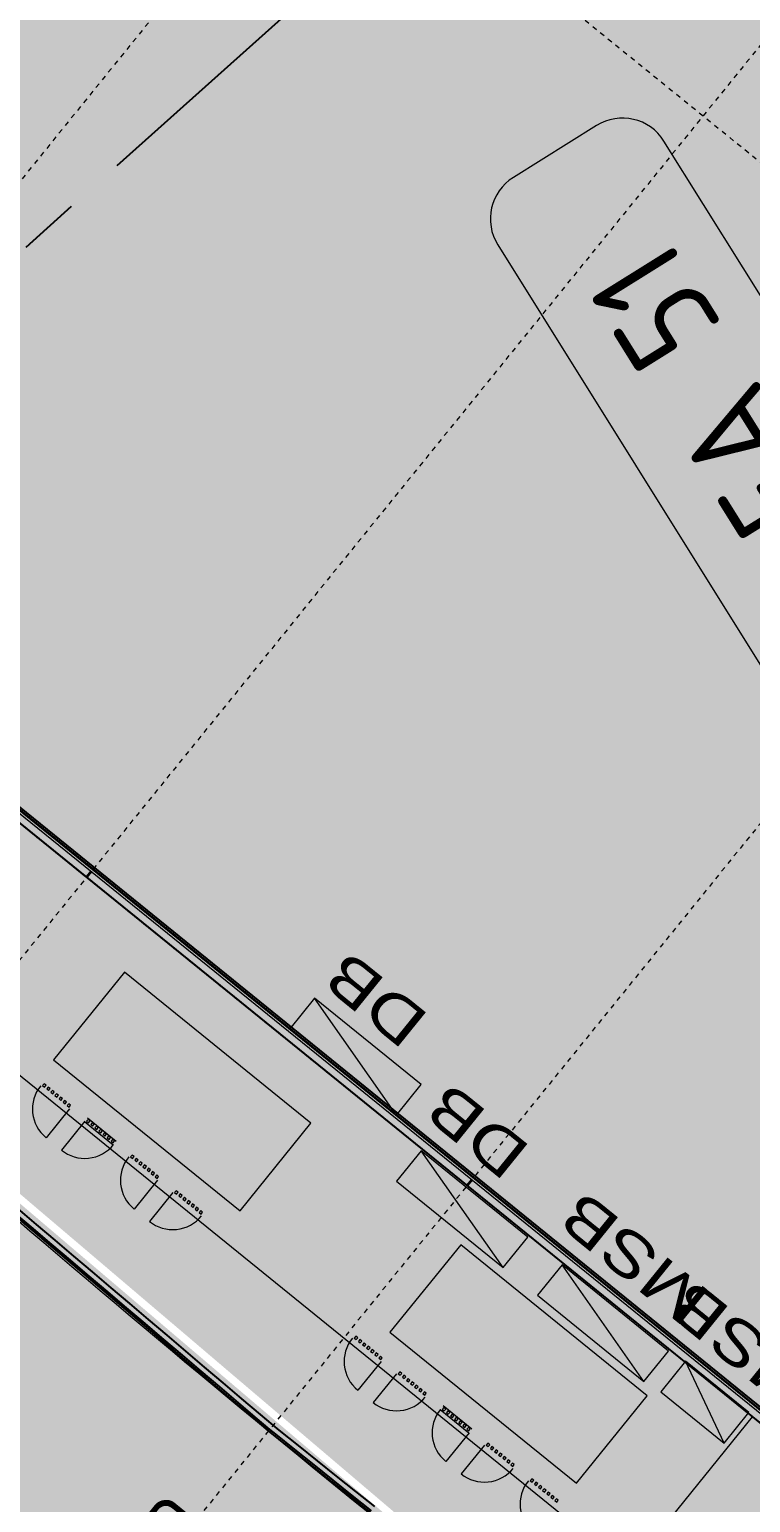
# Model space of a CAD drawing. Header units: metres. Extents: x 507649 to 508899, y 6966965 to 6967377.
# Drawn here: x 507846.29 to 507861.02, y 6967103.23 to 6967133.3 of the extents above; entities that cross this region are included whole.
import ezdxf

# ---------------------------------------------------------------- set-up
doc = ezdxf.new("R2010")
doc.units = ezdxf.units.M
for name, pattern in [('CENTER2', [10, 6.25, -1.25, 1.25, -1.25]), ('Grid Line', [2.1, 1.2, -0.3, 0.3, -0.3]), ('Overhead', [0.004, 0.0025, -0.0015])]:
    doc.linetypes.add(name, pattern=pattern)
doc.layers.get('DEFPOINTS').update_dxf_attribs({"color": 11})
for name, color, linetype, lineweight in [('A-DOOR', 252, 'Continuous', 5), ('A-FLOR', 252, 'Continuous', 5), ('A-FLOR-OVHD', 252, 'Overhead', 5), ('A-GENM', 252, 'Continuous', 5), ('A-GLAZ-CWMG', 252, 'Continuous', 5), ('A-WALL', 252, 'Continuous', 5), ('A-WALL-FNSH', 252, 'Continuous', 5)]:
    doc.layers.add(name, color=color, linetype=linetype, lineweight=lineweight)
for name, color, linetype in [('C_ARCH_BUILDING_OUTLINE', 5, 'Continuous'), ('C_TEXT_2.5', 7, 'Continuous'), ('HATCH_PAVEMENT_CARPARK', 254, 'Continuous'), ('KRB_LIP', 6, 'Continuous'), ('PAV_CREST SAG', 2, 'Continuous')]:
    doc.layers.add(name, color=color, linetype=linetype)
doc.layers.add('C_HATCH_PR_BUILDING', color=7, linetype='Continuous', true_color=0xffffff)
doc.layers.add('HATCH_PAVEMENT_FOOTPATH', color=7, linetype='Continuous', true_color=0xffe8a3)
doc.layers.add('G-ANNO-TEXT', color=47, linetype='Continuous', lineweight=5, plot=False)
doc.layers.add('S-GRID', color=47, linetype='Continuous', lineweight=5, plot=False)
doc.styles.add('Arial', font='arial.ttf', dxfattribs={"width": 1.25, "height": 2.75})
doc.styles.add('Arial_1', font='ISOCP.shx', dxfattribs={"height": 360})
doc.styles.add('Arial_B', font='ISOCP.shx', dxfattribs={"height": 800})

# ---------------------------------------------------------------- blocks, each defined once
blk = doc.blocks.new('XD_HATCH')
at = {"layer": 'C_HATCH_PR_BUILDING'}
h = blk.add_hatch(color=256, dxfattribs=at)
h.dxf.hatch_style = 1
h.paths.add_polyline_path([(507766.711, 6967255.442), (507736.522, 6967229.203), (507736.707, 6967228.989), (507736.687, 6967228.971), (507782.566, 6967176.226), (507795.661, 6967161.161), (507797.004, 6967162.328), (507817.315, 6967142.708), (507816.19, 6967141.318), (507902.111, 6967071.732), (507911.801, 6967083.72), (507919.918, 6967093.76), (507927.265, 6967102.833), (507888.211, 6967134.462), (507891.102, 6967138.268), (507841.624, 6967217.742), (507824.766, 6967203.095), (507829.311, 6967190.607), (507825.752, 6967187.514), (507795.494, 6967222.404)])
at = {"layer": 'HATCH_PAVEMENT_CARPARK'}
h = blk.add_hatch(color=256, dxfattribs=at)
h.dxf.hatch_style = 1
edge = h.paths.add_edge_path()
edge.add_arc((507820.003, 6967266.085), 90.985, 212.49045, 214.43315, ccw=False)
edge.add_line((507743.26, 6967217.211), (507739.398, 6967223.586))
edge.add_line((507739.398, 6967223.586), (507735.794, 6967229.354))
edge.add_arc((507741.735, 6967233.063), 7.004, 130.4092, 211.9744, ccw=False)
edge.add_line((507737.195, 6967238.395), (507750.654, 6967250.094))
edge.add_line((507750.654, 6967250.094), (507741.05, 6967244.042))
edge.add_line((507741.05, 6967244.042), (507736.887, 6967241.488))
edge.add_line((507736.887, 6967241.488), (507736.596, 6967241.375))
edge.add_line((507736.596, 6967241.375), (507734.55, 6967240.12))
edge.add_line((507734.55, 6967240.12), (507731.321, 6967238.12))
edge.add_line((507731.321, 6967238.12), (507725.641, 6967234.654))
edge.add_line((507725.641, 6967234.654), (507731.043, 6967225.636))
edge.add_line((507731.043, 6967225.636), (507734.314, 6967220.406))
edge.add_line((507734.314, 6967220.406), (507740.71, 6967210.555))
edge.add_arc((507792.018, 6967243.469), 60.957, 212.67978, 223.00419)
edge.add_line((507747.44, 6967201.893), (507760.817, 6967187.542))
edge.add_line((507760.817, 6967187.542), (507809.449, 6967136.334))
edge.add_line((507809.449, 6967136.334), (507818.102, 6967127.228))
edge.add_line((507818.102, 6967127.228), (507823.852, 6967121.378))
edge.add_line((507823.852, 6967121.378), (507824.492, 6967120.745))
edge.add_arc((508006.447, 6967303.151), 257.643, 225.07103, 227.49079)
edge.add_line((507832.355, 6967113.225), (507846.232, 6967101.068))
edge.add_line((507846.232, 6967101.068), (507853.401, 6967095.287))
edge.add_line((507853.401, 6967095.287), (507861.259, 6967089.103))
edge.add_line((507861.259, 6967089.103), (507875.892, 6967078.04))
edge.add_line((507875.892, 6967078.04), (507894.996, 6967066.105))
edge.add_line((507894.996, 6967066.105), (507898.306, 6967064.422))
edge.add_arc((507903.258, 6967076.442), 13, 247.607, 320.5781)
edge.add_line((507913.301, 6967068.186), (507923.209, 6967080.381))
edge.add_line((507923.209, 6967080.381), (507928.884, 6967087.367))
edge.add_line((507928.884, 6967087.367), (507934.503, 6967094.285))
edge.add_arc((507925.6, 6967101.304), 11.338, 321.7466, 356.9562)
edge.add_arc((507925.051, 6967101.301), 11.886, 357.1121, 390.6511)
edge.add_line((507935.276, 6967107.361), (507928.355, 6967118.419))
edge.add_arc((507932.593, 6967121.072), 5, 172.2504, 212.042, ccw=False)
edge.add_line((507927.638, 6967121.746), (507927.905, 6967123.707))
edge.add_line((507927.905, 6967123.707), (507927.905, 6967123.707))
edge.add_line((507927.905, 6967123.707), (507928.222, 6967126.036))
edge.add_line((507928.222, 6967126.036), (507922.15, 6967126.731))
edge.add_line((507922.15, 6967126.731), (507921.982, 6967124.77))
edge.add_line((507921.982, 6967124.77), (507922.008, 6967120.889))
edge.add_arc((507933.653, 6967120.754), 11.645, 179.3346, 190.5058)
edge.add_arc((507935.181, 6967121.115), 13.214, 190.8395, 200.6804)
edge.add_arc((507934.907, 6967121.234), 13.001, 201.5983, 211.6011)
edge.add_line((507923.833, 6967114.422), (507928.422, 6967107.084))
edge.add_arc((507919.474, 6967101.5), 10.548, 18.5241, 31.9651, ccw=False)
edge.add_line((507929.475, 6967104.851), (507929.787, 6967103.654))
edge.add_line((507929.787, 6967103.654), (507929.949, 6967102.428))
edge.add_arc((507919.973, 6967101.735), 10, -10.2075, 3.9733, ccw=False)
edge.add_arc((507921.309, 6967101.319), 8.612, 334.462, 350.9422, ccw=False)
edge.add_line((507929.08, 6967097.606), (507928.501, 6967096.513))
edge.add_line((507928.501, 6967096.513), (507927.791, 6967095.501))
edge.add_line((507927.791, 6967095.501), (507924.256, 6967091.166))
edge.add_line((507924.256, 6967091.166), (507918.568, 6967084.191))
edge.add_line((507918.568, 6967084.191), (507911.58, 6967075.614))
edge.add_line((507911.58, 6967075.614), (507910.645, 6967074.541))
edge.add_line((507910.645, 6967074.541), (507910.131, 6967074.048))
edge.add_line((507910.131, 6967074.048), (507909.863, 6967073.813))
edge.add_line((507909.863, 6967073.813), (507909.587, 6967073.587))
edge.add_line((507909.587, 6967073.587), (507909.304, 6967073.367))
edge.add_line((507909.304, 6967073.367), (507909.013, 6967073.157))
edge.add_line((507909.013, 6967073.157), (507908.416, 6967072.764))
edge.add_line((507908.416, 6967072.764), (507907.795, 6967072.408))
edge.add_line((507907.795, 6967072.408), (507907.154, 6967072.091))
edge.add_line((507907.154, 6967072.091), (507906.825, 6967071.948))
edge.add_line((507906.825, 6967071.948), (507906.493, 6967071.814))
edge.add_line((507906.493, 6967071.814), (507905.816, 6967071.577))
edge.add_line((507905.816, 6967071.577), (507905.127, 6967071.382))
edge.add_line((507905.127, 6967071.382), (507904.429, 6967071.208))
edge.add_line((507904.429, 6967071.208), (507903.012, 6967071.034))
edge.add_line((507903.012, 6967071.034), (507901.581, 6967071.056))
edge.add_line((507901.581, 6967071.056), (507900.489, 6967071.127))
edge.add_line((507900.489, 6967071.127), (507899.41, 6967071.292))
edge.add_line((507899.41, 6967071.292), (507898.989, 6967071.383))
edge.add_line((507898.989, 6967071.383), (507898.134, 6967071.614))
edge.add_line((507898.134, 6967071.614), (507897.297, 6967071.904))
edge.add_line((507897.297, 6967071.904), (507895.368, 6967072.947))
edge.add_line((507895.368, 6967072.947), (507879.298, 6967082.987))
edge.add_line((507879.298, 6967082.987), (507866.995, 6967092.289))
edge.add_line((507866.995, 6967092.289), (507856.54, 6967100.453))
edge.add_line((507856.54, 6967100.453), (507836.168, 6967117.777))
edge.add_line((507836.168, 6967117.777), (507828.863, 6967124.875))
edge.add_line((507828.863, 6967124.875), (507821.037, 6967132.845))
edge.add_line((507821.037, 6967132.845), (507813.741, 6967140.457))
edge.add_line((507813.741, 6967140.457), (507815.658, 6967142.761))
edge.add_line((507815.658, 6967142.761), (507797.065, 6967160.683))
edge.add_line((507797.065, 6967160.683), (507795.715, 6967159.508))
edge.add_line((507795.715, 6967159.508), (507754.472, 6967202.936))
edge.add_line((507754.472, 6967202.936), (507751.459, 6967206.268))
edge.add_arc((507819.868, 6967266.093), 90.877, 214.4857, 221.17028, ccw=False)
at = {"layer": 'HATCH_PAVEMENT_FOOTPATH'}
h = blk.add_hatch(color=256, dxfattribs=at)
h.dxf.hatch_style = 1
h.paths.add_polyline_path([(507816.19, 6967141.318), (507817.315, 6967142.708), (507797.004, 6967162.328), (507795.661, 6967161.161), (507782.566, 6967176.226), (507736.687, 6967228.971), (507736.707, 6967228.989), (507736.521, 6967229.201), (507736.245, 6967228.918), (507736.554, 6967228.404), (507736.811, 6967227.975), (507737.068, 6967227.546), (507737.326, 6967227.118), (507737.583, 6967226.689), (507737.846, 6967226.25), (507738.098, 6967225.832), (507738.355, 6967225.403), (507738.613, 6967224.974), (507738.87, 6967224.546), (507739.128, 6967224.117), (507739.435, 6967223.606), (507739.647, 6967223.266), (507739.913, 6967222.842), (507740.178, 6967222.419), (507740.444, 6967221.995), (507740.709, 6967221.571), (507740.974, 6967221.147), (507741.24, 6967220.723), (507741.411, 6967220.45), (507741.505, 6967220.3), (507741.77, 6967219.876), (507742.035, 6967219.452), (507742.301, 6967219.028), (507742.566, 6967218.604), (507742.831, 6967218.18), (507743.096, 6967217.756), (507743.387, 6967217.291), (507743.629, 6967216.913), (507743.901, 6967216.494), (507744.224, 6967216), (507744.45, 6967215.66), (507744.728, 6967215.246), (507745.084, 6967214.723), (507745.292, 6967214.422), (507745.577, 6967214.012), (507745.865, 6967213.604), (507746.155, 6967213.198), (507746.447, 6967212.793), (507746.741, 6967212.39), (507747.038, 6967211.989), (507747.337, 6967211.589), (507747.638, 6967211.19), (507747.941, 6967210.794), (507748.246, 6967210.399), (507748.554, 6967210.006), (507748.863, 6967209.614), (507749.175, 6967209.224), (507749.489, 6967208.836), (507749.805, 6967208.45), (507750.123, 6967208.065), (507750.444, 6967207.683), (507750.766, 6967207.301), (507751.091, 6967206.922), (507751.417, 6967206.545), (507751.571, 6967206.368), (507751.748, 6967206.173), (507752.418, 6967205.431), (507753.089, 6967204.689), (507753.759, 6967203.947), (507754.582, 6967203.038), (507755.112, 6967202.479), (507755.8, 6967201.754), (507756.489, 6967201.029), (507757.178, 6967200.304), (507757.866, 6967199.579), (507758.555, 6967198.854), (507758.732, 6967198.667), (507759.244, 6967198.129), (507759.932, 6967197.404), (507760.621, 6967196.679), (507761.31, 6967195.953), (507761.998, 6967195.228), (507762.687, 6967194.503), (507763.375, 6967193.778), (507764.064, 6967193.053), (507764.753, 6967192.328), (507765.276, 6967191.777), (507765.441, 6967191.603), (507766.13, 6967190.878), (507766.819, 6967190.153), (507767.507, 6967189.428), (507768.196, 6967188.702), (507768.885, 6967187.977), (507769.573, 6967187.252), (507770.262, 6967186.527), (507770.951, 6967185.802), (507771.639, 6967185.077), (507772.328, 6967184.352), (507773.016, 6967183.627), (507773.705, 6967182.902), (507774.394, 6967182.176), (507775.082, 6967181.451), (507775.771, 6967180.726), (507776.46, 6967180.001), (507777.148, 6967179.276), (507777.837, 6967178.551), (507778.526, 6967177.826), (507779.214, 6967177.101), (507779.903, 6967176.376), (507780.591, 6967175.651), (507781.28, 6967174.925), (507781.969, 6967174.2), (507782.657, 6967173.475), (507783.346, 6967172.75), (507784.035, 6967172.025), (507784.723, 6967171.3), (507785.412, 6967170.575), (507786.101, 6967169.85), (507786.789, 6967169.125), (507787.478, 6967168.399), (507788.166, 6967167.674), (507788.855, 6967166.949), (507789.544, 6967166.224), (507790.232, 6967165.499), (507790.921, 6967164.774), (507791.61, 6967164.049), (507792.298, 6967163.324), (507792.987, 6967162.599), (507793.676, 6967161.874), (507794.364, 6967161.148), (507795.053, 6967160.423), (507795.725, 6967159.716), (507796.281, 6967160.199), (507797.07, 6967160.886), (507797.235, 6967160.727), (507797.955, 6967160.033), (507798.675, 6967159.339), (507799.395, 6967158.645), (507800.115, 6967157.951), (507800.835, 6967157.257), (507801.555, 6967156.563), (507802.275, 6967155.869), (507802.995, 6967155.175), (507803.715, 6967154.481), (507804.435, 6967153.787), (507805.155, 6967153.093), (507805.875, 6967152.399), (507806.595, 6967151.705), (507807.315, 6967151.011), (507808.035, 6967150.317), (507808.755, 6967149.623), (507809.475, 6967148.929), (507810.195, 6967148.235), (507810.915, 6967147.541), (507811.635, 6967146.847), (507812.355, 6967146.153), (507813.074, 6967145.459), (507813.794, 6967144.765), (507814.514, 6967144.071), (507815.234, 6967143.377), (507815.861, 6967142.774), (507815.606, 6967142.459), (507814.977, 6967141.681), (507814.348, 6967140.904), (507813.941, 6967140.466), (507814.091, 6967140.308), (507816.88, 6967137.44), (507817.569, 6967136.715), (507818.257, 6967135.99), (507818.946, 6967135.265), (507819.635, 6967134.54), (507820.323, 6967133.815), (507821.145, 6967132.95), (507821.708, 6967132.376), (507822.409, 6967131.662), (507823.11, 6967130.949), (507823.81, 6967130.235), (507824.511, 6967129.521), (507825.211, 6967128.808), (507825.912, 6967128.094), (507826.613, 6967127.381), (507827.313, 6967126.667), (507828.014, 6967125.954), (507828.714, 6967125.24), (507828.968, 6967124.982), (507829.423, 6967124.54), (507830.14, 6967123.843), (507830.858, 6967123.146), (507831.575, 6967122.449), (507832.292, 6967121.752), (507833.009, 6967121.055), (507833.726, 6967120.358), (507834.444, 6967119.662), (507835.161, 6967118.965), (507835.878, 6967118.268), (507836.269, 6967117.888), (507836.608, 6967117.6), (507837.37, 6967116.952), (507838.132, 6967116.304), (507838.893, 6967115.656), (507839.655, 6967115.009), (507840.417, 6967114.361), (507841.179, 6967113.713), (507841.941, 6967113.065), (507842.702, 6967112.417), (507843.464, 6967111.77), (507844.226, 6967111.122), (507844.988, 6967110.474), (507845.75, 6967109.826), (507846.511, 6967109.178), (507847.273, 6967108.531), (507848.035, 6967107.883), (507848.797, 6967107.235), (507849.559, 6967106.587), (507850.32, 6967105.939), (507851.082, 6967105.291), (507851.844, 6967104.644), (507852.606, 6967103.996), (507853.368, 6967103.348), (507854.129, 6967102.7), (507854.891, 6967102.052), (507855.653, 6967101.405), (507856.415, 6967100.757), (507856.635, 6967100.57), (507857.19, 6967100.136), (507857.979, 6967099.52), (507858.767, 6967098.905), (507859.555, 6967098.289), (507860.343, 6967097.674), (507861.131, 6967097.058), (507861.919, 6967096.443), (507862.707, 6967095.827), (507863.496, 6967095.212), (507864.284, 6967094.596), (507865.072, 6967093.981), (507865.86, 6967093.365), (507866.648, 6967092.75), (507867.086, 6967092.408), (507867.439, 6967092.141), (507868.236, 6967091.538), (507869.034, 6967090.935), (507869.832, 6967090.332), (507870.629, 6967089.729), (507871.427, 6967089.126), (507872.225, 6967088.523), (507873.022, 6967087.92), (507873.82, 6967087.317), (507874.618, 6967086.714), (507875.416, 6967086.111), (507876.213, 6967085.508), (507877.011, 6967084.905), (507877.809, 6967084.301), (507878.606, 6967083.698), (507879.394, 6967083.104), (507880.242, 6967082.574), (507881.09, 6967082.045), (507881.938, 6967081.515), (507882.786, 6967080.985), (507883.634, 6967080.455), (507884.482, 6967079.925), (507885.331, 6967079.395), (507886.179, 6967078.865), (507887.027, 6967078.335), (507887.875, 6967077.806), (507888.723, 6967077.276), (507889.571, 6967076.746), (507890.419, 6967076.216), (507890.786, 6967075.987), (507891.267, 6967075.686), (507892.115, 6967075.156), (507892.963, 6967074.626), (507893.811, 6967074.097), (507894.659, 6967073.567), (507895.507, 6967073.037), (507895.932, 6967072.787), (507896.368, 6967072.553), (507896.812, 6967072.337), (507897.264, 6967072.139), (507897.724, 6967071.959), (507898.191, 6967071.798), (507898.393, 6967071.735), (507898.664, 6967071.655), (507899.143, 6967071.532), (507899.625, 6967071.428), (507900.112, 6967071.343), (507900.602, 6967071.277), (507901.094, 6967071.232), (507901.587, 6967071.206), (507902.081, 6967071.2), (507902.575, 6967071.213), (507903.067, 6967071.247), (507903.173, 6967071.258), (507902.299, 6967071.964), (507902.111, 6967071.732)])
blk = doc.blocks.new('25027_BNP_Skygate Play-Sheet - 000101 - SITE PLAN')
at = {"layer": 'A-DOOR'}
for p, q in [((-2396100.42, 4021180.24), (-2396346.66, 4021895.34)), ((-2395722.22, 4021310.47), (-2395968.45, 4022025.57)), ((-2395027.34, 4021523.29), (-2395074.62, 4021507.02)), ((-2395074.62, 4021507.02), (-2395058.34, 4021459.74)), ((-2395011.07, 4021476.02), (-2395027.34, 4021523.29)), ((-2397908.83, 4020557.54), (-2398155.07, 4021272.64)), ((-2395638.44, 4021312.87), (-2395685.71, 4021296.6)), ((-2395685.71, 4021296.6), (-2395669.43, 4021249.32)), ((-2395669.43, 4021249.32), (-2395622.16, 4021265.6)), ((-2395622.16, 4021265.6), (-2395638.44, 4021312.87)), ((-2395536.59, 4021347.94), (-2395583.86, 4021331.67)), ((-2395583.86, 4021331.67), (-2395567.59, 4021284.39)), ((-2395567.59, 4021284.39), (-2395520.31, 4021300.67)), ((-2395520.31, 4021300.67), (-2395536.59, 4021347.94)), ((-2395434.74, 4021383.01), (-2395482.02, 4021366.74)), ((-2395482.02, 4021366.74), (-2395465.74, 4021319.46)), ((-2395465.74, 4021319.46), (-2395418.46, 4021335.74)), ((-2395418.46, 4021335.74), (-2395434.74, 4021383.01)), ((-2395332.89, 4021418.08), (-2395380.17, 4021401.81)), ((-2395380.17, 4021401.81), (-2395363.89, 4021354.53)), ((-2395363.89, 4021354.53), (-2395316.61, 4021370.81)), ((-2395316.61, 4021370.81), (-2395332.89, 4021418.08)), ((-2395231.04, 4021453.15), (-2395278.32, 4021436.88)), ((-2395278.32, 4021436.88), (-2395262.04, 4021389.6)), ((-2395262.04, 4021389.6), (-2395214.76, 4021405.88)), ((-2395214.76, 4021405.88), (-2395231.04, 4021453.15)), ((-2395129.19, 4021488.22), (-2395176.47, 4021471.95)), ((-2395176.47, 4021471.95), (-2395160.19, 4021424.67)), ((-2395160.19, 4021424.67), (-2395112.91, 4021440.95)), ((-2395112.91, 4021440.95), (-2395129.19, 4021488.22)), ((-2395058.34, 4021459.74), (-2395011.07, 4021476.02)), ((-2398287.04, 4020427.31), (-2398533.27, 4021142.41)), ((-2396731.74, 4020936.41), (-2396779.02, 4020920.13)), ((-2396779.02, 4020920.13), (-2396762.74, 4020872.85)), ((-2396715.47, 4020889.13), (-2396731.74, 4020936.41)), ((-2396629.9, 4020971.48), (-2396677.17, 4020955.2)), ((-2396677.17, 4020955.2), (-2396660.89, 4020907.93)), ((-2396660.89, 4020907.93), (-2396613.62, 4020924.2)), ((-2396613.62, 4020924.2), (-2396629.9, 4020971.48)), ((-2396528.05, 4021006.55), (-2396575.32, 4020990.27)), ((-2396575.32, 4020990.27), (-2396559.04, 4020943)), ((-2396559.04, 4020943), (-2396511.77, 4020959.27)), ((-2396511.77, 4020959.27), (-2396528.05, 4021006.55)), ((-2396426.2, 4021041.62), (-2396473.47, 4021025.34)), ((-2396473.47, 4021025.34), (-2396457.19, 4020978.07)), ((-2396457.19, 4020978.07), (-2396409.92, 4020994.34)), ((-2396409.92, 4020994.34), (-2396426.2, 4021041.62)), ((-2396324.35, 4021076.69), (-2396371.62, 4021060.41)), ((-2396371.62, 4021060.41), (-2396355.35, 4021013.14)), ((-2396355.35, 4021013.14), (-2396308.07, 4021029.41)), ((-2396308.07, 4021029.41), (-2396324.35, 4021076.69)), ((-2396222.5, 4021111.76), (-2396269.78, 4021095.48)), ((-2396269.78, 4021095.48), (-2396253.5, 4021048.21)), ((-2396253.5, 4021048.21), (-2396206.22, 4021064.48)), ((-2396206.22, 4021064.48), (-2396222.5, 4021111.76)), ((-2396120.65, 4021146.83), (-2396167.93, 4021130.55)), ((-2396167.93, 4021130.55), (-2396151.65, 4021083.28)), ((-2396151.65, 4021083.28), (-2396104.37, 4021099.55)), ((-2396104.37, 4021099.55), (-2396120.65, 4021146.83)), ((-2397723.2, 4020595.02), (-2397770.48, 4020578.74)), ((-2397706.92, 4020547.74), (-2397723.2, 4020595.02)), ((-2397621.35, 4020630.09), (-2397668.63, 4020613.81)), ((-2397668.63, 4020613.81), (-2397652.35, 4020566.53)), ((-2397605.07, 4020582.81), (-2397621.35, 4020630.09)), ((-2397519.5, 4020665.16), (-2397566.78, 4020648.88)), ((-2397566.78, 4020648.88), (-2397550.5, 4020601.6)), ((-2397550.5, 4020601.6), (-2397503.22, 4020617.88)), ((-2397503.22, 4020617.88), (-2397519.5, 4020665.16)), ((-2397417.65, 4020700.23), (-2397464.93, 4020683.95)), ((-2397464.93, 4020683.95), (-2397448.65, 4020636.67)), ((-2397448.65, 4020636.67), (-2397401.38, 4020652.95)), ((-2397401.38, 4020652.95), (-2397417.65, 4020700.23)), ((-2397315.81, 4020735.3), (-2397363.08, 4020719.02)), ((-2397363.08, 4020719.02), (-2397346.8, 4020671.74)), ((-2397346.8, 4020671.74), (-2397299.53, 4020688.02)), ((-2397299.53, 4020688.02), (-2397315.81, 4020735.3)), ((-2397213.96, 4020770.37), (-2397261.23, 4020754.09)), ((-2397261.23, 4020754.09), (-2397244.95, 4020706.81)), ((-2397244.95, 4020706.81), (-2397197.68, 4020723.09)), ((-2397197.68, 4020723.09), (-2397213.96, 4020770.37)), ((-2396762.74, 4020872.85), (-2396715.47, 4020889.13)), ((-2398510.96, 4020323.76), (-2398558.24, 4020307.48)), ((-2398558.24, 4020307.48), (-2398541.96, 4020260.21)), ((-2398494.68, 4020276.49), (-2398510.96, 4020323.76)), ((-2398409.11, 4020358.83), (-2398456.39, 4020342.55)), ((-2398456.39, 4020342.55), (-2398440.11, 4020295.28)), ((-2398440.11, 4020295.28), (-2398392.83, 4020311.56)), ((-2398392.83, 4020311.56), (-2398409.11, 4020358.83)), ((-2398307.26, 4020393.9), (-2398354.54, 4020377.62)), ((-2398354.54, 4020377.62), (-2398338.26, 4020330.35)), ((-2398338.26, 4020330.35), (-2398290.98, 4020346.63)), ((-2398290.98, 4020346.63), (-2398307.26, 4020393.9)), ((-2397825.05, 4020559.95), (-2397872.33, 4020543.67)), ((-2397872.33, 4020543.67), (-2397856.05, 4020496.39)), ((-2397856.05, 4020496.39), (-2397808.77, 4020512.67)), ((-2397808.77, 4020512.67), (-2397825.05, 4020559.95)), ((-2397770.48, 4020578.74), (-2397754.2, 4020531.46)), ((-2397754.2, 4020531.46), (-2397706.92, 4020547.74)), ((-2397652.35, 4020566.53), (-2397605.07, 4020582.81)), ((-2398918.36, 4020183.48), (-2398965.63, 4020167.2)), ((-2398965.63, 4020167.2), (-2398949.35, 4020119.93)), ((-2398949.35, 4020119.93), (-2398902.08, 4020136.21)), ((-2398902.08, 4020136.21), (-2398918.36, 4020183.48)), ((-2398816.51, 4020218.55), (-2398863.78, 4020202.27)), ((-2398863.78, 4020202.27), (-2398847.5, 4020155)), ((-2398847.5, 4020155), (-2398800.23, 4020171.28)), ((-2398800.23, 4020171.28), (-2398816.51, 4020218.55)), ((-2398714.66, 4020253.62), (-2398761.93, 4020237.34)), ((-2398761.93, 4020237.34), (-2398745.66, 4020190.07)), ((-2398745.66, 4020190.07), (-2398698.38, 4020206.35)), ((-2398698.38, 4020206.35), (-2398714.66, 4020253.62)), ((-2398612.81, 4020288.69), (-2398660.09, 4020272.41)), ((-2398660.09, 4020272.41), (-2398643.81, 4020225.14)), ((-2398643.81, 4020225.14), (-2398596.53, 4020241.42)), ((-2398596.53, 4020241.42), (-2398612.81, 4020288.69)), ((-2398541.96, 4020260.21), (-2398494.68, 4020276.49)), ((-2403844.2, 4018513.78), (-2404090.44, 4019228.88)), ((-2403466, 4018644.01), (-2403712.23, 4019359.11)), ((-2402872.97, 4018821.77), (-2402920.25, 4018805.49)), ((-2402920.25, 4018805.49), (-2402903.97, 4018758.21)), ((-2402856.69, 4018774.49), (-2402872.97, 4018821.77)), ((-2402771.12, 4018856.84), (-2402818.4, 4018840.56)), ((-2402818.4, 4018840.56), (-2402802.12, 4018793.28)), ((-2402802.12, 4018793.28), (-2402754.84, 4018809.56)), ((-2402754.84, 4018809.56), (-2402771.12, 4018856.84)), ((-2405652.61, 4017891.08), (-2405898.84, 4018606.18)), ((-2403382.22, 4018646.42), (-2403429.49, 4018630.14)), ((-2403429.49, 4018630.14), (-2403413.21, 4018582.86)), ((-2403413.21, 4018582.86), (-2403365.94, 4018599.14)), ((-2403365.94, 4018599.14), (-2403382.22, 4018646.42)), ((-2403280.37, 4018681.49), (-2403327.64, 4018665.21)), ((-2403327.64, 4018665.21), (-2403311.36, 4018617.93)), ((-2403311.36, 4018617.93), (-2403264.09, 4018634.21)), ((-2403264.09, 4018634.21), (-2403280.37, 4018681.49)), ((-2403178.52, 4018716.56), (-2403225.79, 4018700.28)), ((-2403225.79, 4018700.28), (-2403209.52, 4018653)), ((-2403209.52, 4018653), (-2403162.24, 4018669.28)), ((-2403162.24, 4018669.28), (-2403178.52, 4018716.56)), ((-2403076.67, 4018751.63), (-2403123.95, 4018735.35)), ((-2403123.95, 4018735.35), (-2403107.67, 4018688.07)), ((-2403107.67, 4018688.07), (-2403060.39, 4018704.35)), ((-2403060.39, 4018704.35), (-2403076.67, 4018751.63)), ((-2402974.82, 4018786.7), (-2403022.1, 4018770.42)), ((-2403022.1, 4018770.42), (-2403005.82, 4018723.14)), ((-2403005.82, 4018723.14), (-2402958.54, 4018739.42)), ((-2402958.54, 4018739.42), (-2402974.82, 4018786.7)), ((-2402903.97, 4018758.21), (-2402856.69, 4018774.49)), ((-2406030.82, 4017760.85), (-2406277.05, 4018475.95)), ((-2404475.52, 4018269.95), (-2404522.8, 4018253.67)), ((-2404522.8, 4018253.67), (-2404506.52, 4018206.4)), ((-2404506.52, 4018206.4), (-2404459.24, 4018222.68)), ((-2404459.24, 4018222.68), (-2404475.52, 4018269.95)), ((-2404373.67, 4018305.02), (-2404420.95, 4018288.74)), ((-2404420.95, 4018288.74), (-2404404.67, 4018241.47)), ((-2404404.67, 4018241.47), (-2404357.39, 4018257.75)), ((-2404357.39, 4018257.75), (-2404373.67, 4018305.02)), ((-2404271.82, 4018340.09), (-2404319.1, 4018323.81)), ((-2404319.1, 4018323.81), (-2404302.82, 4018276.54)), ((-2404302.82, 4018276.54), (-2404255.55, 4018292.82)), ((-2404255.55, 4018292.82), (-2404271.82, 4018340.09)), ((-2404169.98, 4018375.16), (-2404217.25, 4018358.88)), ((-2404217.25, 4018358.88), (-2404200.97, 4018311.61)), ((-2404200.97, 4018311.61), (-2404153.7, 4018327.89)), ((-2404153.7, 4018327.89), (-2404169.98, 4018375.16)), ((-2404068.13, 4018410.23), (-2404115.4, 4018393.95)), ((-2404115.4, 4018393.95), (-2404099.12, 4018346.68)), ((-2404099.12, 4018346.68), (-2404051.85, 4018362.96)), ((-2404051.85, 4018362.96), (-2404068.13, 4018410.23)), ((-2403966.28, 4018445.3), (-2404013.55, 4018429.02)), ((-2404013.55, 4018429.02), (-2403997.27, 4018381.75)), ((-2403997.27, 4018381.75), (-2403950, 4018398.03)), ((-2403950, 4018398.03), (-2403966.28, 4018445.3)), ((-2403864.43, 4018480.37), (-2403911.7, 4018464.09)), ((-2403911.7, 4018464.09), (-2403895.43, 4018416.82)), ((-2403895.43, 4018416.82), (-2403848.15, 4018433.1)), ((-2403848.15, 4018433.1), (-2403864.43, 4018480.37)), ((-2405568.83, 4017893.49), (-2405616.1, 4017877.21)), ((-2405552.55, 4017846.21), (-2405568.83, 4017893.49)), ((-2405466.98, 4017928.56), (-2405514.26, 4017912.28)), ((-2405514.26, 4017912.28), (-2405497.98, 4017865)), ((-2405450.7, 4017881.28), (-2405466.98, 4017928.56)), ((-2405365.13, 4017963.63), (-2405412.41, 4017947.35)), ((-2405412.41, 4017947.35), (-2405396.13, 4017900.07)), ((-2405396.13, 4017900.07), (-2405348.85, 4017916.35)), ((-2405348.85, 4017916.35), (-2405365.13, 4017963.63)), ((-2405263.28, 4017998.7), (-2405310.56, 4017982.42)), ((-2405310.56, 4017982.42), (-2405294.28, 4017935.14)), ((-2405294.28, 4017935.14), (-2405247, 4017951.42)), ((-2405247, 4017951.42), (-2405263.28, 4017998.7)), ((-2405161.43, 4018033.77), (-2405208.71, 4018017.49)), ((-2405208.71, 4018017.49), (-2405192.43, 4017970.21)), ((-2405192.43, 4017970.21), (-2405145.15, 4017986.49)), ((-2405145.15, 4017986.49), (-2405161.43, 4018033.77)), ((-2405059.58, 4018068.84), (-2405106.86, 4018052.56)), ((-2405106.86, 4018052.56), (-2405090.58, 4018005.28)), ((-2405090.58, 4018005.28), (-2405043.31, 4018021.56)), ((-2405043.31, 4018021.56), (-2405059.58, 4018068.84)), ((-2404957.74, 4018103.91), (-2405005.01, 4018087.63)), ((-2405005.01, 4018087.63), (-2404988.73, 4018040.35)), ((-2404988.73, 4018040.35), (-2404941.46, 4018056.63)), ((-2404941.46, 4018056.63), (-2404957.74, 4018103.91)), ((-2406458.44, 4017587.16), (-2406505.71, 4017570.88)), ((-2406442.16, 4017539.89), (-2406458.44, 4017587.16)), ((-2406356.59, 4017622.23), (-2406403.86, 4017605.95)), ((-2406403.86, 4017605.95), (-2406387.59, 4017558.68)), ((-2406340.31, 4017574.96), (-2406356.59, 4017622.23)), ((-2406254.74, 4017657.3), (-2406302.02, 4017641.02)), ((-2406302.02, 4017641.02), (-2406285.74, 4017593.75)), ((-2406285.74, 4017593.75), (-2406238.46, 4017610.03)), ((-2406238.46, 4017610.03), (-2406254.74, 4017657.3)), ((-2406152.89, 4017692.37), (-2406200.17, 4017676.09)), ((-2406200.17, 4017676.09), (-2406183.89, 4017628.82)), ((-2406183.89, 4017628.82), (-2406136.61, 4017645.1)), ((-2406136.61, 4017645.1), (-2406152.89, 4017692.37)), ((-2406051.04, 4017727.44), (-2406098.32, 4017711.17)), ((-2406098.32, 4017711.17), (-2406082.04, 4017663.89)), ((-2406082.04, 4017663.89), (-2406034.76, 4017680.17)), ((-2406034.76, 4017680.17), (-2406051.04, 4017727.44)), ((-2405616.1, 4017877.21), (-2405599.83, 4017829.93)), ((-2405599.83, 4017829.93), (-2405552.55, 4017846.21)), ((-2405497.98, 4017865), (-2405450.7, 4017881.28)), ((-2407246.2, 4017315.91), (-2407293.47, 4017299.63)), ((-2407293.47, 4017299.63), (-2407277.19, 4017252.35)), ((-2407229.92, 4017268.63), (-2407246.2, 4017315.91)), ((-2407144.35, 4017350.98), (-2407191.62, 4017334.7)), ((-2407191.62, 4017334.7), (-2407175.35, 4017287.43)), ((-2407175.35, 4017287.43), (-2407128.07, 4017303.7)), ((-2407128.07, 4017303.7), (-2407144.35, 4017350.98)), ((-2406662.13, 4017517.02), (-2406709.41, 4017500.74)), ((-2406709.41, 4017500.74), (-2406693.13, 4017453.47)), ((-2406693.13, 4017453.47), (-2406645.86, 4017469.75)), ((-2406645.86, 4017469.75), (-2406662.13, 4017517.02)), ((-2406560.29, 4017552.09), (-2406607.56, 4017535.81)), ((-2406607.56, 4017535.81), (-2406591.28, 4017488.54)), ((-2406591.28, 4017488.54), (-2406544.01, 4017504.82)), ((-2406544.01, 4017504.82), (-2406560.29, 4017552.09)), ((-2406505.71, 4017570.88), (-2406489.43, 4017523.61)), ((-2406489.43, 4017523.61), (-2406442.16, 4017539.89)), ((-2406387.59, 4017558.68), (-2406340.31, 4017574.96)), ((-2407755.44, 4017140.56), (-2407802.72, 4017124.28)), ((-2407802.72, 4017124.28), (-2407786.44, 4017077)), ((-2407786.44, 4017077), (-2407739.16, 4017093.28)), ((-2407739.16, 4017093.28), (-2407755.44, 4017140.56)), ((-2407653.59, 4017175.63), (-2407700.87, 4017159.35)), ((-2407700.87, 4017159.35), (-2407684.59, 4017112.07)), ((-2407684.59, 4017112.07), (-2407637.31, 4017128.35)), ((-2407637.31, 4017128.35), (-2407653.59, 4017175.63)), ((-2407551.74, 4017210.7), (-2407599.02, 4017194.42)), ((-2407599.02, 4017194.42), (-2407582.74, 4017147.14)), ((-2407582.74, 4017147.14), (-2407535.46, 4017163.42)), ((-2407535.46, 4017163.42), (-2407551.74, 4017210.7)), ((-2407449.89, 4017245.77), (-2407497.17, 4017229.49)), ((-2407497.17, 4017229.49), (-2407480.89, 4017182.21)), ((-2407480.89, 4017182.21), (-2407433.62, 4017198.49)), ((-2407433.62, 4017198.49), (-2407449.89, 4017245.77)), ((-2407348.05, 4017280.84), (-2407395.32, 4017264.56)), ((-2407395.32, 4017264.56), (-2407379.04, 4017217.28)), ((-2407379.04, 4017217.28), (-2407331.77, 4017233.56)), ((-2407331.77, 4017233.56), (-2407348.05, 4017280.84)), ((-2407277.19, 4017252.35), (-2407229.92, 4017268.63))]:
    blk.add_line(p, q, dxfattribs=at)
for centre, start, end in [((-2396100.42, 4021180.24), 109.000407, 199.000407), ((-2395722.22, 4021310.47), 19.000407, 109.000407), ((-2397908.83, 4020557.54), 19.000407, 109.000407), ((-2398287.04, 4020427.31), 109.000407, 199.000407), ((-2403466, 4018644.01), 19.000407, 109.000407), ((-2403844.2, 4018513.78), 109.000407, 199.000407), ((-2405652.61, 4017891.08), 19.000407, 109.000407), ((-2406030.82, 4017760.85), 109.000407, 199.000407), ((-2407839.22, 4017138.15), 19.000407, 109.000407)]:
    blk.add_arc(centre, 756.31, start, end, dxfattribs=at)
at = {"layer": 'A-FLOR'}
blk.add_open_spline([(-2411511.22, 4024905.49), (-2400296.28, 4028921.52), (-2388868.09, 4032341.14), (-2377290.66, 4035145.23)], degree=3, dxfattribs=at)
blk.add_open_spline([(-2375318.17, 4029437.86), (-2379214.98, 4028498.68), (-2390854.93, 4025472), (-2402321.21, 4021823.3), (-2409868.75, 4019120.55)], degree=3, knots=[-0.75, -0.75, -0.75, -0.75, -0.5, 0, 0, 0, 0], dxfattribs=at)
at = {"layer": 'A-FLOR-OVHD'}
blk.add_line((-2458270.57, 3995651.52), (-2354074.67, 4031529.87), dxfattribs=at)
at = {"layer": 'A-GENM'}
for p, q in [((-2394698.11, 4021053.44), (-2399331.15, 4019458.16)), ((-2393949.3, 4018878.75), (-2394698.11, 4021053.44)), ((-2399331.15, 4019458.16), (-2398582.34, 4017283.46)), ((-2398582.34, 4017283.46), (-2393949.3, 4018878.75)), ((-2403056.49, 4018175.42), (-2407689.53, 4016580.13)), ((-2402307.69, 4016000.73), (-2403056.49, 4018175.42)), ((-2407689.53, 4016580.13), (-2406940.73, 4014405.44)), ((-2406940.73, 4014405.44), (-2402307.69, 4016000.73))]:
    blk.add_line(p, q, dxfattribs=at)
at = {"layer": 'A-GLAZ-CWMG'}
for p, q in [((-2396103.05, 4021187.86), (-2396818.15, 4020941.63)), ((-2396070.49, 4021093.31), (-2396785.59, 4020847.07)), ((-2405655.23, 4017898.7), (-2404940.13, 4018144.94)), ((-2405622.68, 4017804.15), (-2404907.58, 4018050.39))]:
    blk.add_line(p, q, dxfattribs=at)
at = {"layer": 'A-WALL'}
for p, q in [((-2374287.3, 4028800.44), (-2409744.16, 4016591.38)), ((-2372629.82, 4024982.03), (-2411063.16, 4011748.06)), ((-2372613.54, 4024934.75), (-2411046.88, 4011700.79)), ((-2382456.11, 4021757.13), (-2391878.18, 4018512.78)), ((-2391911.27, 4018501.38), (-2401333.34, 4015257.03)), ((-2391911.27, 4018501.38), (-2391878.18, 4018512.78)), ((-2391898.56, 4018495.18), (-2391911.27, 4018501.38)), ((-2391852.98, 4018362.81), (-2391898.56, 4018495.18)), ((-2391878.18, 4018512.78), (-2391884.38, 4018500.07)), ((-2391884.38, 4018500.07), (-2391838.8, 4018367.69)), ((-2409744.16, 4016591.38), (-2408441.86, 4012809.31)), ((-2400511.52, 4016425.77), (-2403158.97, 4015514.16)), ((-2400251.06, 4015669.36), (-2400511.52, 4016425.77)), ((-2396716.73, 4016624.65), (-2399364.17, 4015713.04)), ((-2396456.27, 4015868.24), (-2396716.73, 4016624.65)), ((-2399364.17, 4015713.04), (-2396456.27, 4015868.24)), ((-2399103.71, 4014956.63), (-2396456.27, 4015868.24)), ((-2403158.97, 4015514.16), (-2400251.06, 4015669.36)), ((-2403158.97, 4015514.16), (-2402898.51, 4014757.75)), ((-2402898.51, 4014757.75), (-2400251.06, 4015669.36)), ((-2399364.17, 4015713.04), (-2399103.71, 4014956.63)), ((-2401366.43, 4015245.63), (-2406762.45, 4013387.59)), ((-2404009.94, 4015221.17), (-2406657.39, 4014309.56)), ((-2403749.48, 4014464.76), (-2404009.94, 4015221.17)), ((-2401366.43, 4015245.63), (-2401333.34, 4015257.03)), ((-2401353.72, 4015239.43), (-2401366.43, 4015245.63)), ((-2401308.14, 4015107.06), (-2401353.72, 4015239.43)), ((-2401333.34, 4015257.03), (-2401339.54, 4015244.32)), ((-2401339.54, 4015244.32), (-2401293.96, 4015111.95)), ((-2406657.39, 4014309.56), (-2403749.48, 4014464.76)), ((-2406657.39, 4014309.56), (-2406396.93, 4013553.15)), ((-2406396.93, 4013553.15), (-2403749.48, 4014464.76)), ((-2407016.96, 4014126.71), (-2408592.68, 4013584.13)), ((-2406756.5, 4013370.29), (-2407016.96, 4014126.71)), ((-2408592.68, 4013584.13), (-2408332.22, 4012827.72)), ((-2408592.68, 4013584.13), (-2406756.5, 4013370.29)), ((-2408332.22, 4012827.72), (-2406756.5, 4013370.29)), ((-2408338.17, 4012845.02), (-2410789.1, 4012001.07))]:
    blk.add_line(p, q, dxfattribs=at)
at = {"layer": 'A-WALL-FNSH'}
blk.add_line((-2411043.95, 4011692.28), (-2372610.61, 4024926.24), dxfattribs=at)
at = {"layer": 'G-ANNO-TEXT', "lineweight": 18}
for p, q in [((-2385395.55, 4004543.92), (-2396001.88, 4004543.92)), ((-2384395.55, 4001543.92), (-2384395.55, 4003543.92)), ((-2396001.88, 4000543.92), (-2385395.55, 4000543.92))]:
    blk.add_line(p, q, dxfattribs=at)
for centre, start, end in [((-2385395.55, 4003543.92), 0, 90), ((-2385395.55, 4001543.92), 270, 0)]:
    blk.add_arc(centre, 1000, start, end, dxfattribs=at)
at = {"layer": 'S-GRID', "linetype": 'Grid Line'}
for p, q in [((-2363768.04, 3967536.09), (-2395686.24, 4060231.14)), ((-2374670.79, 3968484.36), (-2405141.4, 4056975.39)), ((-2385280.67, 3968582.06), (-2414596.56, 4053719.64)), ((-2350761.18, 4032670.82), (-2480207.7, 3988097.78)), ((-2473696.2, 3969187.46), (-2347093.55, 4012781.25))]:
    blk.add_line(p, q, dxfattribs=at)
at = {"layer": 'G-ANNO-TEXT', "attachment_point": 1}
for s, insert, char_height, width, rotation, style in [('SERVICE ROAD', (-2413341.13, 4021759.55), 1250, 15953.5812, 18.916537, 'Arial_1'), ('DB', (-2398318.63, 4014902.45), 900, 2084.3875, 19.000407, 'Arial'), ('DB', (-2401695.83, 4014567.51), 900, 2084.3875, 19.000407, 'Arial'), ('MSB', (-2406175.01, 4013025.17), 900, 3246.8344, 19.000407, 'Arial'), ('MSB', (-2408897.6, 4012087.68), 900, 3246.8344, 19.000407, 'Arial')]:
    blk.add_mtext(s, dxfattribs=dict(at, insert=insert, char_height=char_height, width=width, rotation=rotation, style=style))
at = {"layer": 'G-ANNO-TEXT', "lineweight": 13, "insert": (-2396430.96, 4003506.85), "char_height": 2000, "width": 14189.8687, "attachment_point": 1, "style": 'Arial_B'}
blk.add_mtext('AREA 51', dxfattribs=at)
blk = doc.blocks.new('XE_ARCH')
at = {"xscale": 0.001, "yscale": 0.001, "zscale": 0.001, "rotation": 121.996}
blk.add_blockref('25027_BNP_Skygate Play-Sheet - 000101 - SITE PLAN', (509988.126, 6971273.77), dxfattribs=at)
at = {"layer": 'DEFPOINTS'}
blk.add_lwpolyline([(507766.713, 6967255.443), (507736.522, 6967229.203), (507795.661, 6967161.161), (507797.005, 6967162.329), (507817.315, 6967142.708), (507816.19, 6967141.319), (507902.084, 6967071.741), (507927.265, 6967102.832), (507888.211, 6967134.463), (507891.284, 6967138.257), (507841.636, 6967217.752), (507824.767, 6967203.096), (507829.281, 6967190.691), (507825.699, 6967187.577), (507766.713, 6967255.443)], dxfattribs=at)
blk = doc.blocks.new('XD_DESIGN BASE_1')
at = {"layer": 'C_ARCH_BUILDING_OUTLINE', "elevation": 5.24}
blk.add_lwpolyline([(507902.095, 6967072.072), (507919.667, 6967093.787), (507918.626, 6967094.631), (507925.899, 6967103.612), (507888.008, 6967134.433), (507891.102, 6967138.268), (507841.557, 6967217.483), (507824.94, 6967203.05), (507829.494, 6967190.536), (507825.676, 6967187.216), (507825.561, 6967187.348), (507766.697, 6967255.23), (507751.828, 6967242.078), (507736.783, 6967229.129), (507754.43, 6967208.841), (507781.975, 6967177.135), (507795.754, 6967161.44), (507797.064, 6967162.579), (507797.288, 6967162.407), (507817.659, 6967142.729), (507816.547, 6967141.356), (507902.095, 6967072.072)], dxfattribs=at)
at = {"layer": 'C_ARCH_BUILDING_OUTLINE'}
blk.add_polyline3d([(507736.687, 6967228.971, 5.19), (507745.146, 6967219.279, 5.19), (507746.37, 6967217.871, 5.19), (507754.234, 6967208.823, 5.19), (507768.143, 6967192.82, 5.19), (507769.367, 6967191.412, 5.19), (507782.566, 6967176.226, 5.19), (507783.803, 6967174.803, 5.19), (507795.661, 6967161.161, 5.19), (507797.004, 6967162.328, 5.19), (507800.245, 6967159.197, 5.19), (507802.403, 6967157.113, 5.19), (507804.136, 6967155.438, 5.19), (507805.478, 6967154.142, 5.19), (507817.315, 6967142.708, 5.19), (507816.19, 6967141.318, 5.19), (507816.927, 6967140.721, 5.19), (507818.377, 6967139.547, 5.19), (507830.216, 6967129.959, 5.19), (507831.666, 6967128.784, 5.19), (507861.059, 6967104.979, 5.19), (507863.254, 6967103.202, 5.19)], dxfattribs=at)
at = {"layer": 'KRB_LIP'}
blk.add_polyline3d([(507858.979, 6967098.438, 4.98), (507851.174, 6967104.69, 4.98), (507843.547, 6967111.161, 4.98), (507836.107, 6967117.864, 4.98), (507828.856, 6967124.8, 4.98), (507821.796, 6967131.971, 4.98), (507813.741, 6967140.457, 5), (507815.6, 6967142.752, 5.03), (507797.015, 6967160.682, 5.034), (507795.665, 6967159.508, 5.016), (507765.167, 6967191.673, 5.015), (507758.623, 6967198.564, 5.008), (507754.472, 6967202.936, 5.008), (507751.459, 6967206.268, 5.008), (507748.088, 6967210.358, 5.008), (507744.961, 6967214.638, 5.008), (507744.961, 6967214.638, 5.008), (507743.26, 6967217.211, 5.008), (507743.26, 6967217.211, 5.008), (507739.306, 6967223.529, 5.015)], dxfattribs=at)
at = {"layer": 'PAV_CREST SAG'}
for points in [[(507853.276, 6967103.057, 5.13), (507852.886, 6967103.37, 5.13), (507852.496, 6967103.682, 5.13), (507852.105, 6967103.995, 5.13), (507851.715, 6967104.307, 5.13), (507851.325, 6967104.62, 5.13), (507851.199, 6967104.721, 5.13), (507850.942, 6967104.939, 5.13), (507850.56, 6967105.263, 5.13), (507850.179, 6967105.586, 5.13), (507849.798, 6967105.91, 5.13), (507849.417, 6967106.233, 5.13), (507849.035, 6967106.557, 5.13), (507848.654, 6967106.88, 5.13), (507848.273, 6967107.204, 5.13), (507847.892, 6967107.527, 5.13), (507847.51, 6967107.851, 5.13), (507847.129, 6967108.174, 5.13), (507846.748, 6967108.498, 5.13), (507846.367, 6967108.821, 5.13), (507845.985, 6967109.145, 5.13)], [(507853.276, 6967103.057, 5.13), (507852.886, 6967103.37, 5.13), (507852.496, 6967103.682, 5.13), (507852.105, 6967103.995, 5.13), (507851.715, 6967104.307, 5.13), (507851.325, 6967104.62, 5.13), (507851.199, 6967104.721, 5.13), (507850.942, 6967104.939, 5.13), (507850.56, 6967105.263, 5.13), (507850.179, 6967105.586, 5.13), (507849.798, 6967105.91, 5.13), (507849.417, 6967106.233, 5.13), (507849.035, 6967106.557, 5.13), (507848.654, 6967106.88, 5.13), (507848.273, 6967107.204, 5.13), (507847.892, 6967107.527, 5.13), (507847.51, 6967107.851, 5.13), (507847.129, 6967108.174, 5.13), (507846.748, 6967108.498, 5.13), (507846.367, 6967108.821, 5.13), (507845.985, 6967109.145, 5.13)], [(507853.276, 6967103.057, 5.13), (507852.886, 6967103.37, 5.13), (507852.496, 6967103.682, 5.13), (507852.105, 6967103.995, 5.13), (507851.715, 6967104.307, 5.13), (507851.325, 6967104.62, 5.13), (507851.199, 6967104.721, 5.13), (507850.942, 6967104.939, 5.13), (507850.56, 6967105.263, 5.13), (507850.179, 6967105.586, 5.13), (507849.798, 6967105.91, 5.13), (507849.417, 6967106.233, 5.13), (507849.035, 6967106.557, 5.13), (507848.654, 6967106.88, 5.13), (507848.273, 6967107.204, 5.13), (507847.892, 6967107.527, 5.13), (507847.51, 6967107.851, 5.13), (507847.129, 6967108.174, 5.13), (507846.748, 6967108.498, 5.13), (507846.367, 6967108.821, 5.13), (507845.985, 6967109.145, 5.13)], [(507853.345, 6967103.143, 5.13), (507852.955, 6967103.455, 5.13), (507852.564, 6967103.768, 5.13), (507852.174, 6967104.081, 5.13), (507851.784, 6967104.393, 5.13), (507851.394, 6967104.706, 5.13), (507851.269, 6967104.806, 5.13), (507851.013, 6967105.023, 5.13), (507850.632, 6967105.347, 5.13), (507850.25, 6967105.67, 5.13), (507849.869, 6967105.994, 5.13), (507849.488, 6967106.317, 5.13), (507849.106, 6967106.641, 5.13), (507848.725, 6967106.964, 5.13), (507848.344, 6967107.288, 5.13), (507847.963, 6967107.611, 5.13), (507847.581, 6967107.934, 5.13), (507847.2, 6967108.258, 5.13), (507846.819, 6967108.581, 5.13), (507846.438, 6967108.905, 5.13), (507846.056, 6967109.228, 5.13)], [(507853.345, 6967103.143, 5.13), (507852.955, 6967103.455, 5.13), (507852.564, 6967103.768, 5.13), (507852.174, 6967104.081, 5.13), (507851.784, 6967104.393, 5.13), (507851.394, 6967104.706, 5.13), (507851.269, 6967104.806, 5.13), (507851.013, 6967105.023, 5.13), (507850.632, 6967105.347, 5.13), (507850.25, 6967105.67, 5.13), (507849.869, 6967105.994, 5.13), (507849.488, 6967106.317, 5.13), (507849.106, 6967106.641, 5.13), (507848.725, 6967106.964, 5.13), (507848.344, 6967107.288, 5.13), (507847.963, 6967107.611, 5.13), (507847.581, 6967107.934, 5.13), (507847.2, 6967108.258, 5.13), (507846.819, 6967108.581, 5.13), (507846.438, 6967108.905, 5.13), (507846.056, 6967109.228, 5.13)], [(507853.345, 6967103.143, 5.13), (507852.955, 6967103.455, 5.13), (507852.564, 6967103.768, 5.13), (507852.174, 6967104.081, 5.13), (507851.784, 6967104.393, 5.13), (507851.394, 6967104.706, 5.13), (507851.269, 6967104.806, 5.13), (507851.013, 6967105.023, 5.13), (507850.632, 6967105.347, 5.13), (507850.25, 6967105.67, 5.13), (507849.869, 6967105.994, 5.13), (507849.488, 6967106.317, 5.13), (507849.106, 6967106.641, 5.13), (507848.725, 6967106.964, 5.13), (507848.344, 6967107.288, 5.13), (507847.963, 6967107.611, 5.13), (507847.581, 6967107.934, 5.13), (507847.2, 6967108.258, 5.13), (507846.819, 6967108.581, 5.13), (507846.438, 6967108.905, 5.13), (507846.056, 6967109.228, 5.13)]]:
    blk.add_polyline3d(points, dxfattribs=at)

msp = doc.modelspace()

# ---------------------------------------------------------------- linework, layer by layer
at = {"layer": 'C_TEXT_2.5', "color": 1, "linetype": 'CENTER2', "lineweight": -3, "flags": 128}
msp.add_lwpolyline([(507818.282, 6967103.85), (507911.001, 6967186.846)], dxfattribs=at)

# ---------------------------------------------------------------- block references
at = {"layer": 'C_TEXT_2.5'}
msp.add_blockref('XD_HATCH', (0, 0), dxfattribs=at)

# ---------------------------------------------------------------- next in the draw order: block references
msp.add_blockref('XE_ARCH', (0, 0), dxfattribs=at)

# ---------------------------------------------------------------- next in the draw order: block references
msp.add_blockref('XD_DESIGN BASE_1', (0, 0), dxfattribs=at)

doc.saveas('drawing.dxf')
